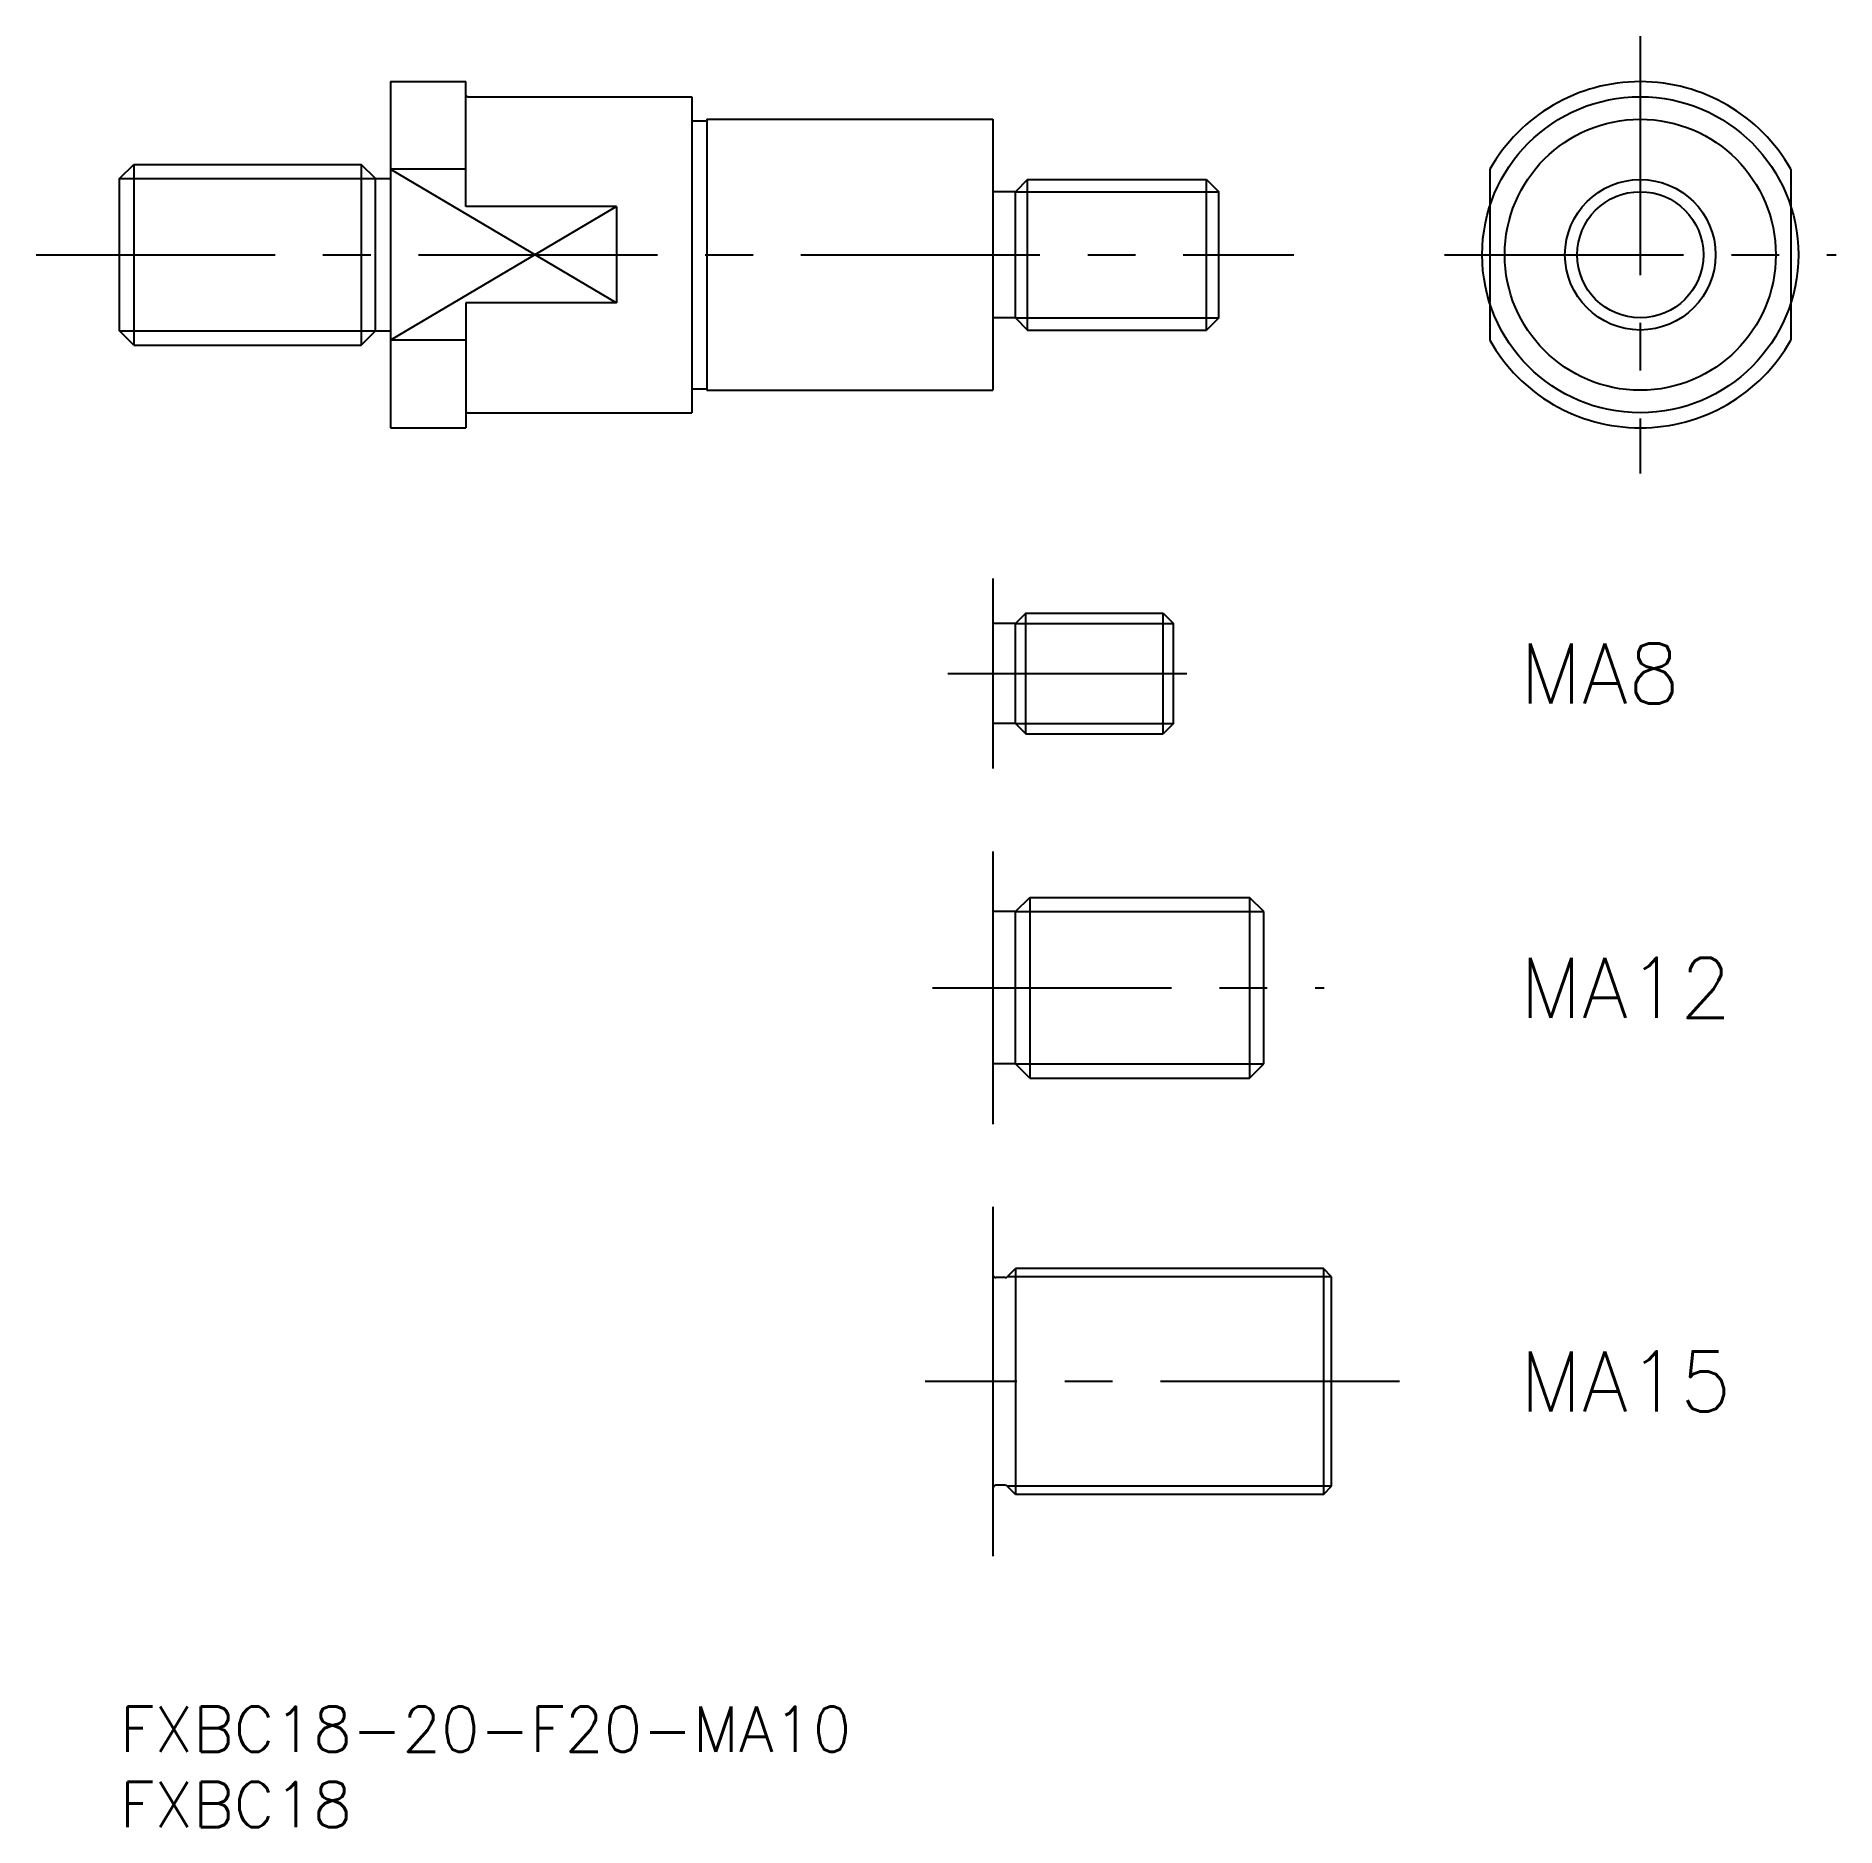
# Model space of a CAD drawing. Extents: x -6 to 114, y -8 to 111.
import ezdxf

# ---------------------------------------------------------------- set-up
doc = ezdxf.new("R2010")
doc.units = 0
doc.header["$LTSCALE"] = 0.5
doc.linetypes.add('CENTER', pattern=[50.8, 31.75, -6.35, 6.35, -6.35])
doc.linetypes.add('DASHED', pattern=[19.05, 12.7, -6.35])
for name, color, linetype in [('MSM_CENTER', 1, 'CENTER'), ('MSM_CONTINUOUS', 7, 'CONTINUOUS'), ('MSM_DASHED', 4, 'DASHED'), ('MSM_NARROW', 5, 'CONTINUOUS'), ('MSM_PART_NUMBER', 7, 'CONTINUOUS')]:
    doc.layers.add(name, color=color, linetype=linetype)
doc.styles.get("Standard").update_dxf_attribs({"font": 'txt.shx', "height": 3, "bigfont": 'bigfont.shx'})

# ---------------------------------------------------------------- blocks, each defined once
blk = doc.blocks.new('*U4')
at = {"layer": 'MSM_PART_NUMBER'}
blk.add_text('FXBC18-20-F20-MA10', height=3, dxfattribs=at).set_placement((0, -3))
blk = doc.blocks.new('*U5')
at = {"layer": 'MSM_PART_NUMBER'}
blk.add_text('FXBC18', height=3, dxfattribs=at).set_placement((0, -8))
blk = doc.blocks.new('*U6')
at = {"layer": 'MSM_PART_NUMBER'}
blk.add_text('MA8', height=4, dxfattribs=at).set_placement((93, 66.6295))
blk = doc.blocks.new('*U7')
at = {"layer": 'MSM_PART_NUMBER'}
blk.add_text('MA12', height=4, dxfattribs=at).set_placement((93, 45.753))
blk = doc.blocks.new('*U8')
at = {"layer": 'MSM_PART_NUMBER'}
blk.add_text('MA15', height=4, dxfattribs=at).set_placement((93, 19.6))

msp = doc.modelspace()

# ---------------------------------------------------------------- linework, layer by layer
at = {"layer": 'MSM_CENTER'}
for p, q in [((101, 110.98), (101, 81.92)), ((-5.55, 96.45), (78, 96.45)), ((88, 96.45), (114, 96.45)), ((55, 68.63), (73, 68.63)), ((54, 47.75), (80, 47.75)), ((85, 21.6), (53.5, 21.6))]:
    msp.add_line(p, q, dxfattribs=at)
at = {"layer": 'MSM_CONTINUOUS'}
for p, q in [((18, 107.95), (18, 84.95)), ((18, 107.95), (23, 107.95)), ((23, 99.65), (23, 107.95)), ((23.1, 106.95), (38, 106.95)), ((38, 106.95), (38, 85.95)), ((38, 105.35), (39, 105.35)), ((39, 105.45), (58, 105.45)), ((39, 105.45), (39, 87.45)), ((58, 105.45), (58, 87.45)), ((0, 101.51), (0.95, 102.45)), ((0.95, 102.45), (16.05, 102.45)), ((0.95, 102.45), (0.95, 90.45)), ((17, 101.51), (16.05, 102.45)), ((16.05, 102.45), (16.05, 90.45)), ((23, 102.13), (18, 102.13)), ((91, 102.13), (91, 99.65)), ((111, 102.13), (111, 99.65)), ((0, 91.4), (0, 101.51)), ((17, 91.4), (17, 101.51)), ((17, 101.51), (18, 101.51)), ((59.5, 100.64), (58, 100.64)), ((60.31, 101.45), (59.5, 100.64)), ((59.5, 92.26), (59.5, 100.64)), ((60.31, 101.45), (72.19, 101.45)), ((60.31, 91.45), (60.31, 101.45)), ((72.19, 91.45), (72.19, 101.45)), ((72.19, 101.45), (73, 100.64)), ((73, 92.26), (73, 100.64)), ((33, 99.65), (23, 99.65)), ((33, 99.65), (33, 93.25)), ((33, 93.25), (23, 93.25)), ((23, 93.25), (23, 84.95)), ((59.5, 92.26), (58, 92.26)), ((59.5, 92.26), (60.31, 91.45)), ((73, 92.26), (72.19, 91.45)), ((91, 93.25), (91, 90.77)), ((111, 93.25), (111, 90.77)), ((0.95, 90.45), (0, 91.4)), ((16.05, 90.45), (17, 91.4)), ((17, 91.4), (18, 91.4)), ((60.31, 91.45), (72.19, 91.45)), ((0.95, 90.45), (16.05, 90.45)), ((23, 90.77), (18, 90.77)), ((38, 87.55), (39, 87.55)), ((39, 87.45), (58, 87.45)), ((18, 84.95), (23, 84.95)), ((23.1, 85.95), (38, 85.95)), ((58, 74.95), (58, 62.31)), ((59.5, 71.95), (58, 71.95)), ((60.18, 72.63), (59.5, 71.95)), ((59.5, 65.31), (59.5, 71.95)), ((60.18, 72.63), (69.32, 72.63)), ((60.18, 64.63), (60.18, 72.63)), ((69.32, 64.63), (69.32, 72.63)), ((69.32, 72.63), (70, 71.95)), ((70, 65.31), (70, 71.95)), ((59.5, 65.31), (58, 65.31)), ((59.5, 65.31), (60.18, 64.63)), ((60.18, 64.63), (69.32, 64.63)), ((70, 65.31), (69.32, 64.63)), ((58, 56.81), (58, 38.7)), ((59.5, 52.81), (58, 52.81)), ((59.5, 52.81), (60.45, 53.75)), ((59.5, 42.7), (59.5, 52.81)), ((60.45, 53.75), (75.05, 53.75)), ((60.45, 53.75), (60.45, 41.75)), ((76, 52.81), (75.05, 53.75)), ((75.05, 53.75), (75.05, 41.75)), ((76, 42.7), (76, 52.81)), ((59.5, 42.7), (58, 42.7)), ((60.45, 41.75), (59.5, 42.7)), ((75.05, 41.75), (76, 42.7)), ((60.45, 41.75), (75.05, 41.75)), ((58, 33.2), (58, 10)), ((58.96, 28.56), (59.5, 29.1)), ((79.96, 29.1), (59.5, 29.1)), ((59.5, 29.1), (59.5, 14.1)), ((80.5, 28.56), (79.96, 29.1)), ((79.96, 29.1), (79.96, 14.1)), ((58.82, 28.5), (58.2, 28.5)), ((80.5, 14.64), (80.5, 28.56)), ((58.82, 14.7), (58.2, 14.7)), ((59.5, 14.1), (58.96, 14.64)), ((79.96, 14.1), (80.5, 14.64)), ((79.96, 14.1), (59.5, 14.1))]:
    msp.add_line(p, q, dxfattribs=at)
for radius in [10.5, 9, 5]:
    msp.add_circle((101, 96.45), radius, dxfattribs=at)
for centre, radius, start, end in [((101, 96.45), 11.5, 29.5918, 150.4082), ((23.1, 107.05), 0.1, 180, 270), ((101, 96.45), 11.5, 209.5918, 330.4082), ((23.1, 85.85), 0.1, 90, 180), ((58.2, 28.7), 0.2, 180, 270), ((58.82, 28.7), 0.2, 270, 315), ((58.2, 14.5), 0.2, 90, 180), ((58.82, 14.5), 0.2, 45, 90)]:
    msp.add_arc(centre, radius, start, end, dxfattribs=at)
at = {"layer": 'MSM_DASHED'}
for p, q in [((91, 99.65), (91, 93.25)), ((111, 99.65), (111, 93.25))]:
    msp.add_line(p, q, dxfattribs=at)
at = {"layer": 'MSM_NARROW'}
for p, q in [((18, 102.13), (33, 93.25)), ((0, 101.51), (17, 101.51)), ((59.5, 100.64), (73, 100.64)), ((33, 99.65), (18, 90.77)), ((59.5, 92.26), (73, 92.26)), ((0, 91.4), (17, 91.4)), ((59.5, 71.95), (70, 71.95)), ((59.5, 65.31), (70, 65.31)), ((59.5, 52.81), (76, 52.81)), ((59.5, 42.7), (76, 42.7)), ((80.5, 28.56), (58.96, 28.56)), ((80.5, 14.64), (58.96, 14.64))]:
    msp.add_line(p, q, dxfattribs=at)
msp.add_circle((101, 96.45), 4.19, dxfattribs=at)

# ---------------------------------------------------------------- block references
at = {"layer": 'MSM_CONTINUOUS'}
for name in ['*U6', '*U7', '*U8', '*U4', '*U5']:
    msp.add_blockref(name, (0, 0), dxfattribs=at)

doc.saveas('drawing.dxf')
